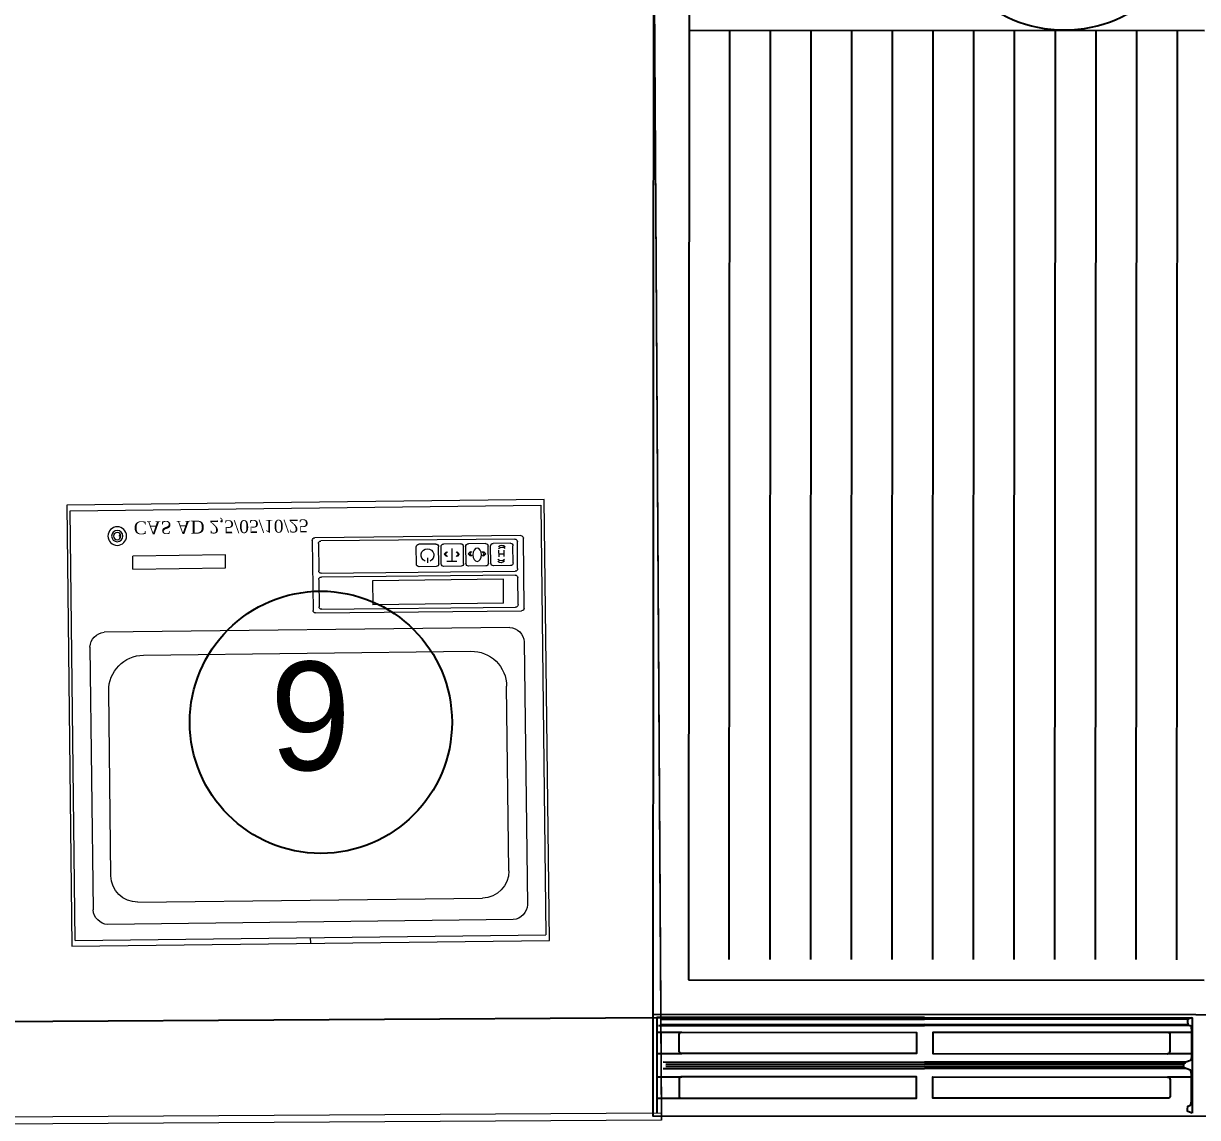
# Model space of a CAD drawing. Header units: millimetres. Extents: x -34838 to 729576, y -214038 to 121482.
# Drawn here: x 602343 to 603208, y -48211 to -47404 of the extents above; entities that cross this region are included whole.
import ezdxf

# ---------------------------------------------------------------- set-up
doc = ezdxf.new("R2010")
doc.units = ezdxf.units.MM
doc.header["$MEASUREMENT"] = 0
doc.layers.add('OBL. ЕЛЕКТР.', color=30, linetype='Continuous')
doc.layers.add('OBORUD-Plosk', color=1, linetype='Continuous')
doc.layers.add('S-Prof__Обладнання__Ваги', color=243, linetype='Continuous', lineweight=5)
doc.styles.add('Артишок размер', font='Times New Roman.ttf')

# ---------------------------------------------------------------- blocks, each defined once
blk = doc.blocks.new('(А) весы CAS AD')
for p, q in [((-176, -325), (-176, 0)), ((-176, 0), (176, 0)), ((0, 0), (0, -4.18)), ((176, 0), (176, -325)), ((-173.47, -4.18), (-173.47, -320.82)), ((-173.47, -4.18), (173.47, -4.18)), ((173.47, -320.82), (173.47, -4.18)), ((149.55, -15.59), (-149.55, -15.59)), ((-160.08, -220.21), (-160.08, -26.45)), ((-127.05, -31.82), (126.96, -31.82)), ((160.08, -220.21), (160.08, -26.45)), ((-146.67, -51.53), (-146.67, -187.7)), ((146.67, -51.53), (146.67, -187.7)), ((-120.67, -213.84), (120.67, -213.84)), ((149.55, -231.07), (-149.55, -231.07)), ((4.72, -296.94), (4.64, -245.33)), ((6.55, -243.41), (158.34, -243.14)), ((9.14, -267.8), (9.11, -247.99)), ((11.03, -246.06), (153.85, -245.82)), ((48.85, -266.67), (48.85, -248.91)), ((145.2, -248.91), (48.85, -248.91)), ((145.2, -248.91), (145.2, -266.67)), ((155.78, -247.73), (155.8, -267.68)), ((160.26, -245.06), (160.35, -296.67)), ((145.2, -266.67), (48.85, -266.67)), ((9.19, -294.47), (9.17, -274.52)), ((153.89, -269.61), (11.07, -269.85)), ((11.08, -272.59), (153.9, -272.35)), ((95.85, -276.58), (83.18, -276.58)), ((114.12, -276.58), (101.46, -276.58)), ((132.4, -276.58), (119.73, -276.58)), ((150.67, -276.57), (138, -276.57)), ((155.82, -274.27), (155.85, -294.22)), ((-127.78, -277.39), (-59.38, -277.39)), ((-127.78, -277.39), (-127.78, -286.95)), ((-59.38, -277.39), (-59.38, -286.95)), ((81.27, -278.49), (81.27, -291.16)), ((89.79, -279.45), (89.79, -283.15)), ((97.77, -278.49), (97.77, -291.16)), ((99.54, -278.49), (99.54, -291.16)), ((101.88, -285.55), (103.55, -283.89)), ((101.88, -285.55), (103.55, -287.22)), ((102.56, -285.55), (104.23, -283.89)), ((102.56, -285.55), (104.23, -287.22)), ((103.74, -280.37), (110.97, -280.37)), ((107.47, -289.77), (107.47, -280.37)), ((112.29, -285.54), (110.63, -283.87)), ((112.29, -285.54), (110.63, -287.2)), ((112.97, -285.54), (111.31, -283.87)), ((112.97, -285.54), (111.31, -287.2)), ((116.05, -278.49), (116.05, -291.16)), ((117.81, -278.49), (117.81, -291.16)), ((119.48, -285.55), (121.15, -283.89)), ((119.48, -285.55), (121.15, -287.22)), ((120.65, -285.55), (122.32, -283.89)), ((120.65, -285.55), (122.32, -287.22)), ((131.34, -285.55), (129.68, -283.89)), ((131.34, -285.55), (129.68, -287.22)), ((132.51, -285.55), (130.85, -283.89)), ((132.51, -285.55), (130.85, -287.22)), ((134.32, -278.49), (134.32, -291.16)), ((136.09, -278.48), (136.09, -291.15)), ((142.21, -283.24), (142.21, -283.24)), ((142.21, -283.24), (142.21, -287.98)), ((142.21, -285.43), (146.09, -285.43)), ((146.09, -283.24), (146.09, -287.98)), ((152.6, -278.48), (152.6, -291.15)), ((-59.38, -286.95), (-127.78, -286.95)), ((95.86, -293.09), (83.19, -293.09)), ((114.13, -293.09), (101.46, -293.09)), ((132.41, -293.09), (119.74, -293.09)), ((150.68, -293.08), (138.01, -293.08)), ((158.43, -298.59), (6.65, -298.86)), ((153.93, -296.15), (11.12, -296.49)), ((176, -325), (-176, -325)), ((-173.47, -320.82), (173.47, -320.82))]:
    blk.add_line(p, q)
for radius in [6.86, 4.18, 2.71]:
    blk.add_circle((-139.01, -301.83), radius)
for centre, radius, start, end in [((-148.37, -27.27), 11.74, 95.77142, 175.98613), ((148.37, -27.27), 11.74, 4.01387, 84.22858), ((-127.01, -51.49), 19.67, 90.13991, 180.13991), ((127.01, -51.49), 19.67, 359.86009, 89.86009), ((-120.61, -187.77), 26.07, 179.86009, 269.86009), ((120.61, -187.77), 26.07, 270.13991, 0.13991), ((-148.37, -219.39), 11.74, 184.01387, 264.22858), ((148.37, -219.39), 11.74, 275.77142, 355.98613), ((6.56, -245.33), 1.92, 90.13992, 180.13992), ((11.03, -247.98), 1.92, 90.13991, 180.13991), ((153.86, -247.74), 1.92, 0.13992, 90.13992), ((158.34, -245.06), 1.92, 0.13991, 90.13991), ((11.06, -267.93), 1.92, 180.13991, 270.13991), ((153.88, -267.69), 1.92, 270.13991, 0.13991), ((11.09, -274.51), 1.92, 90.13991, 180.13991), ((83.19, -278.5), 1.92, 89.86008, 179.86008), ((95.85, -278.5), 1.92, 0.13992, 90.13992), ((101.46, -278.5), 1.92, 89.86008, 179.86008), ((114.13, -278.5), 1.92, 0.13992, 90.13992), ((119.73, -278.5), 1.92, 89.86008, 179.86008), ((132.4, -278.5), 1.92, 0.13992, 90.13992), ((138.01, -278.49), 1.92, 89.86008, 179.86008), ((150.68, -278.49), 1.92, 0.13992, 90.13992), ((153.9, -274.27), 1.92, 0.13991, 90.13991), ((89.5, -285.05), 4.75, 112.88982, 67.11018), ((143.75, -282.32), 3.5, 45.73521, 133.32976), ((143.81, -283.7), 3.5, 45.73521, 133.32976), ((83.19, -291.17), 1.92, 179.86009, 269.86009), ((95.85, -291.17), 1.92, 270.13991, 0.13991), ((101.46, -291.17), 1.92, 179.86009, 269.86009), ((114.13, -291.17), 1.92, 270.13991, 0.13991), ((119.73, -291.17), 1.92, 179.86009, 269.86009), ((132.4, -291.17), 1.92, 270.13991, 0.13991), ((138.01, -291.16), 1.92, 179.86009, 269.86009), ((144.39, -286.86), 3.5, 225.73521, 313.32976), ((144.45, -288.24), 3.5, 225.73521, 313.32976), ((150.68, -291.16), 1.92, 270.13991, 0.13991), ((153.93, -294.23), 1.92, 270.13991, 0.13991), ((6.64, -296.94), 1.92, 180.13991, 270.13991), ((11.11, -294.47), 1.92, 180.13991, 270.13991), ((158.43, -296.67), 1.92, 270.13992, 0.13992)]:
    blk.add_arc(centre, radius, start, end)
blk.add_ellipse((126.08, -284.87), major_axis=(0.02, -4.9), ratio=0.653906, start_param=-1.570796, end_param=4.712389)
blk.add_ellipse((-137.12, -301.76), major_axis=(0, -0.835), ratio=0.465583)
at = {"style": 'Артишок размер'}
blk.add_text('CAS AD 2,5/05/10/25', height=9.5, dxfattribs=at).set_placement((-126.76, -312.42))
blk = doc.blocks.new('A$C00906D56')
at = {"layer": 'OBORUD-Plosk', "color": 0, "linetype": 'Continuous', "lineweight": 0, "extrusion": (1.77538e-18, 0.017452, 0.999848)}
for p, q in [((-157.47, 380.51), (-153.35, 1209.23)), ((-153.35, 1214.16), (-153.72, 1141.04)), ((626.74, 1210.29), (-153.35, 1214.16)), ((-153.35, 1209.23), (-153.35, 1214.16)), ((626.74, 1205.35), (-153.35, 1209.23)), ((626.74, 1210.29), (626.38, 1137.16)), ((626.74, 1205.35), (626.74, 1210.29)), ((622.62, 376.63), (626.74, 1205.35)), ((-153.72, 1140.36), (-157.81, 316.51)), ((626.38, 1137.16), (-153.72, 1141.04)), ((-153.72, 1141.04), (-153.72, 1140.36)), ((626.38, 1136.48), (-153.72, 1140.36)), ((626.38, 1136.48), (622.28, 312.64)), ((626.38, 1137.16), (626.38, 1136.48)), ((-157.47, 383.84), (-157.81, 315.6)), ((-157.47, 380.51), (-157.47, 383.84)), ((-157.47, 383.84), (622.62, 379.97)), ((622.6, 376.63), (-157.47, 380.51)), ((622.28, 311.72), (622.62, 379.97)), ((622.62, 379.97), (622.62, 376.63)), ((-157.52, 371.73), (-157.8, 314.17)), ((-157.62, 354.19), (-157.52, 374.98)), ((-157.52, 374.98), (232.53, 373.04)), ((-157.52, 374.98), (-157.52, 371.73)), ((-157.52, 371.73), (232.53, 369.79)), ((232.43, 352.25), (232.53, 373.04)), ((232.43, 352.25), (232.53, 373.04)), ((232.53, 373.04), (232.53, 369.79)), ((232.53, 373.04), (622.58, 371.11)), ((232.53, 373.04), (232.53, 369.79)), ((622.62, 376.63), (622.6, 376.63)), ((-157.8, 315.6), (-157.57, 364.36)), ((-157.57, 364.36), (-157.62, 353.61)), ((-157.57, 364.36), (232.48, 362.42)), ((232.53, 369.79), (232.24, 312.24)), ((232.53, 369.79), (232.24, 312.24)), ((232.53, 369.79), (622.58, 367.86)), ((622.58, 367.86), (622.29, 310.3)), ((622.47, 350.31), (622.58, 371.11)), ((622.58, 371.11), (622.58, 371.11)), ((622.58, 371.11), (622.58, 367.86)), ((232.24, 313.05), (232.48, 362.42)), ((232.24, 313.05), (232.48, 362.42)), ((232.48, 362.42), (232.42, 351.67)), ((232.48, 362.42), (232.42, 351.67)), ((232.48, 362.42), (622.52, 360.48)), ((622.29, 311.11), (622.52, 360.48)), ((622.52, 360.48), (622.47, 349.73)), ((-157.62, 353.2), (232.42, 351.26)), ((232.42, 351.26), (622.47, 349.32)), ((622.47, 349.32), (622.47, 349.32)), ((-59.22, 332.92), (-59.32, 314.4)), ((-59.22, 332.21), (-59.31, 314.4)), ((-59.22, 332.21), (-59.22, 332.92)), ((-59.22, 332.92), (133.85, 331.96)), ((133.85, 331.25), (-59.22, 332.21)), ((133.85, 331.96), (133.76, 313.44)), ((133.76, 312.73), (133.85, 331.25)), ((133.85, 331.96), (133.85, 331.25)), ((330.82, 330.99), (330.73, 312.46)), ((330.82, 330.27), (330.73, 312.46)), ((330.82, 330.27), (330.82, 330.99)), ((330.82, 330.99), (523.9, 330.03)), ((523.9, 329.31), (330.82, 330.27)), ((523.9, 330.03), (523.8, 311.5)), ((523.8, 310.79), (523.9, 329.31)), ((523.9, 330.03), (523.9, 329.31)), ((622.28, 312.64), (-157.81, 316.51)), ((-157.81, 316.51), (-157.81, 315.6)), ((-157.81, 315.6), (200.54, 313.81)), ((-157.8, 314.99), (-157.8, 315.6)), ((-157.8, 314.99), (203.28, 313.19)), ((-157.8, 314.17), (-157.8, 314.99)), ((-157.8, 314.17), (-59.32, 313.68)), ((-59.32, 313.68), (-59.32, 314.4)), ((-59.31, 314.4), (-59.32, 313.68)), ((-59.32, 314.4), (133.76, 313.44)), ((133.76, 313.44), (133.76, 312.73)), ((133.76, 312.73), (232.24, 312.24)), ((200.54, 314.28), (200.54, 313.31)), ((200.54, 313.81), (263.92, 313.5)), ((203.28, 313.19), (232.24, 313.05)), ((207.85, 313.4), (256.61, 313.16)), ((256.61, 312.9), (207.85, 313.14)), ((207.86, 314.37), (256.61, 314.13)), ((256.61, 313.88), (207.86, 314.12)), ((232.24, 313.02), (232.24, 313.05)), ((232.24, 313.05), (261.18, 312.91)), ((232.24, 313.02), (232.24, 313.05)), ((232.24, 312.24), (232.24, 313.02)), ((232.24, 312.24), (232.24, 313.02)), ((261.18, 312.91), (622.29, 311.11)), ((263.93, 313.97), (263.92, 312.99)), ((263.92, 313.5), (622.28, 311.72)), ((330.73, 311.75), (330.73, 312.46)), ((330.73, 312.46), (330.73, 311.75)), ((330.73, 312.46), (523.8, 311.5)), ((622.28, 312.64), (622.28, 311.72)), ((232.24, 312.24), (330.73, 311.75)), ((523.8, 311.5), (523.8, 310.79)), ((523.8, 310.79), (622.29, 310.3)), ((622.29, 310.3), (622.29, 311.11))]:
    blk.add_line(p, q, dxfattribs=at)
at = {"layer": 'OBORUD-Plosk', "color": 0, "linetype": 'Continuous', "lineweight": 0, "extrusion": (5.25214e-13, -2.57223e-15, -1)}
for centre in [(-157.62, 354.17), (232.43, 352.23), (232.43, 352.23), (622.47, 350.3)]:
    blk.add_ellipse(centre, major_axis=(-0.005, -0.975), ratio=0.000087, start_param=-0.953808, end_param=1.586931, dxfattribs=at)
at = {"layer": 'OBORUD-Plosk', "color": 0, "linetype": 'Continuous', "lineweight": 0, "extrusion": (-2.7274e-17, -5.4886e-15, -1)}
blk.add_ellipse((207.86, 314.25), major_axis=(-7.31, 0.04), ratio=0.017452, start_param=0, end_param=1.570709, dxfattribs=at)
at = {"layer": 'OBORUD-Plosk', "color": 0, "linetype": 'Continuous', "lineweight": 0, "extrusion": (-1.41994e-17, -2.85879e-15, -1)}
blk.add_ellipse((207.86, 314.25), major_axis=(-7.31, 0.04), ratio=0.017452, start_param=-1.570883, end_param=0, dxfattribs=at)
at = {"layer": 'OBORUD-Plosk', "color": 0, "linetype": 'Continuous', "lineweight": 0, "extrusion": (-1.58516e-17, -3.18838e-15, -1)}
blk.add_ellipse((207.85, 313.27), major_axis=(-7.31, 0.04), ratio=0.017452, start_param=-1.570883, end_param=1.570709, dxfattribs=at)
at = {"layer": 'OBORUD-Plosk', "color": 0, "linetype": 'Continuous', "lineweight": 0, "extrusion": (-4.50266e-17, -9.06208e-15, -1)}
blk.add_ellipse((256.61, 314), major_axis=(7.31, -0.04), ratio=0.017452, start_param=-1.570883, end_param=0, dxfattribs=at)
at = {"layer": 'OBORUD-Plosk', "color": 0, "linetype": 'Continuous', "lineweight": 0, "extrusion": (-2.03954e-17, -4.10777e-15, -1)}
blk.add_ellipse((256.61, 314), major_axis=(7.31, -0.04), ratio=0.017452, start_param=0, end_param=1.57071, dxfattribs=at)
at = {"layer": 'OBORUD-Plosk', "color": 0, "linetype": 'Continuous', "lineweight": 0, "extrusion": (-4.99499e-17, -1.00578e-14, -1)}
blk.add_ellipse((256.61, 313.03), major_axis=(7.31, -0.04), ratio=0.017452, start_param=-1.570883, end_param=1.57071, dxfattribs=at)

msp = doc.modelspace()

# ---------------------------------------------------------------- linework, layer by layer
at = {"color": 30}
for p, q in [((602833.32, -47319.05, 1400), (602832.95, -48109.05, 1400)), ((602833.28, -47409.05, 1400), (603213.28, -47409.23, 1400))]:
    msp.add_line(p, q, dxfattribs=at)
at = {"color": 6}
for centre in [(603109.92, -47312.49, 1400), (602561.9, -47919.21)]:
    msp.add_circle(centre, 96.64, dxfattribs=at)
at = {"layer": 'OBL. ЕЛЕКТР.', "linetype": 'Continuous', "elevation": 1400}
for points in [[(604007.32, -47290.05), (604006.89, -48210.05), (602806.89, -48209.48), (602807.32, -47289.48), (604007.32, -47290.05)], [(604007.32, -47290.05), (604006.89, -48210.05), (602806.89, -48209.48), (602807.32, -47289.48), (604007.32, -47290.05)], [(602806.92, -48134.48), (603606.92, -48134.86)], [(603006.92, -48136.91), (602809.65, -48136.82), (602809.61, -48207.15)], [(602810.81, -48142.74), (603006.92, -48142.83)], [(602812.79, -48137.97), (603006.92, -48138.06)], [(602812.8, -48142.01), (603006.92, -48142.1)], [(603006.92, -48136.91), (603204.2, -48137), (603204.16, -48207.34)], [(603201.05, -48138.15), (603006.92, -48138.06)], [(603201.04, -48142.19), (603006.92, -48142.1)], [(603203.03, -48142.93), (603006.92, -48142.83)], [(603204.2, -48137), (603201.05, -48138.15), (603200.82, -48138.82), (603200.79, -48140.21), (603200.85, -48141.58), (603201.04, -48142.19), (603203.05, -48142.93), (603203.29, -48143.39), (603203.5, -48144.59), (603203.68, -48146.16), (603203.69, -48163.6)], [(603203.7, -48147.92), (603185.91, -48147.91)], [(602810.12, -48163.42), (602827.91, -48163.42)], [(602814.25, -48169.62), (603006.91, -48169.71)], [(603203.69, -48163.6), (603185.9, -48163.59)], [(603203.69, -48163.6), (603203.54, -48165.49), (603203.47, -48167), (603203.25, -48168.22), (603202.95, -48168.59), (603199.56, -48169.8), (603198.97, -48170.24), (603197.67, -48171.34), (603197.67, -48172.17)], [(602814.25, -48174.35), (603006.9, -48174.44)], [(602816.14, -48171.16), (603006.91, -48171.25)], [(602816.14, -48172.81), (603006.9, -48172.9)], [(603197.67, -48172.99), (603006.9, -48172.9)], [(603199.56, -48174.54), (603006.9, -48174.44)], [(603199.56, -48169.8), (603006.91, -48169.71)], [(603197.67, -48171.34), (603006.91, -48171.25)], [(603203.69, -48180.74), (603203.54, -48178.84), (603203.47, -48177.33), (603203.24, -48176.12), (603202.95, -48175.75), (603199.56, -48174.54), (603198.97, -48174.09), (603197.67, -48172.99), (603197.67, -48172.17)], [(603203.01, -48175.74), (603203.01, -48175.74)], [(602810.11, -48180.55), (602827.9, -48180.56)], [(603203.69, -48180.74), (603185.9, -48180.73)], [(603204.16, -48207.34), (603201.02, -48206.18), (603200.79, -48205.51), (603200.76, -48204.13), (603200.83, -48202.75), (603201.01, -48202.15), (603203.02, -48201.4), (603203.27, -48200.95), (603203.48, -48199.75), (603203.65, -48198.18), (603203.69, -48180.74)]]:
    msp.add_lwpolyline(points, dxfattribs=at)
for points in [[(602810.13, -48147.73), (602827.92, -48147.74), (603000.92, -48147.82), (603000.91, -48163.51), (602827.91, -48163.42, -0.414214), (602825.91, -48161.42), (602825.92, -48149.74, -0.539248), (602827.92, -48147.74)], [(603185.91, -48147.91), (603012.92, -48147.83), (603012.91, -48163.51), (603185.9, -48163.59, 0.414214), (603187.91, -48161.59), (603187.91, -48149.91, 0.539248), (603185.91, -48147.91, -0.102205)], [(602810.11, -48196.23), (602827.9, -48196.24), (603000.89, -48196.32), (603000.9, -48180.64), (602827.9, -48180.56, 0.414214), (602825.9, -48182.56), (602825.9, -48194.24, 0.539248), (602827.9, -48196.24)], [(603185.89, -48196.41), (603012.89, -48196.33), (603012.9, -48180.65), (603185.9, -48180.73, -0.414214), (603187.9, -48182.73), (603187.89, -48194.41, -0.539248), (603185.89, -48196.41, 0.102205)]]:
    msp.add_lwpolyline(points, format="xyb", dxfattribs=at)
at = {"layer": 'OBORUD-Plosk', "color": 30}
for p, q in [((602862.95, -48094.06, 1400), (602863.28, -47409.06, 1400)), ((602892.95, -48094.08, 1400), (602893.28, -47409.08, 1400)), ((602922.95, -48094.09, 1400), (602923.28, -47409.09, 1400)), ((602952.95, -48094.1, 1400), (602953.28, -47409.1, 1400)), ((602982.95, -48094.12, 1400), (602983.28, -47409.12, 1400)), ((603012.95, -48094.13, 1400), (603013.28, -47409.13, 1400)), ((603042.95, -48094.15, 1400), (603043.28, -47409.15, 1400)), ((603072.95, -48094.16, 1400), (603073.28, -47409.16, 1400)), ((603102.95, -48094.17, 1400), (603103.28, -47409.17, 1400)), ((603132.95, -48094.19, 1400), (603133.28, -47409.19, 1400)), ((603162.95, -48094.2, 1400), (603163.28, -47409.2, 1400)), ((603192.95, -48094.22, 1400), (603193.28, -47409.22, 1400)), ((602832.95, -48109.05, 1400), (603212.95, -48109.23, 1400))]:
    msp.add_line(p, q, dxfattribs=at)

# ---------------------------------------------------------------- block references
at = {"layer": 'OBORUD-Plosk', "linetype": 'Continuous', "xscale": -1.025520170876749, "yscale": 1.025520170876748, "zscale": 1.025520170876749, "rotation": 180.0610889319511}
msp.add_blockref('A$C00906D56', (602168.81, -46971.95, 1400), dxfattribs=at)
at = {"layer": 'S-Prof__Обладнання__Ваги', "xscale": -1, "rotation": 180.6858774995445}
msp.add_blockref('(А) весы CAS AD', (602554.39, -48082.1), dxfattribs=at)

# ---------------------------------------------------------------- texts
at = {"color": 6, "insert": (602326.59, -47874.54), "char_height": 80, "attachment_point": 1}
msp.add_mtext_dynamic_manual_height_columns('\\pxqc;9', width=455.1365, gutter_width=12.5, heights=[80], dxfattribs=at)

doc.saveas('drawing.dxf')
